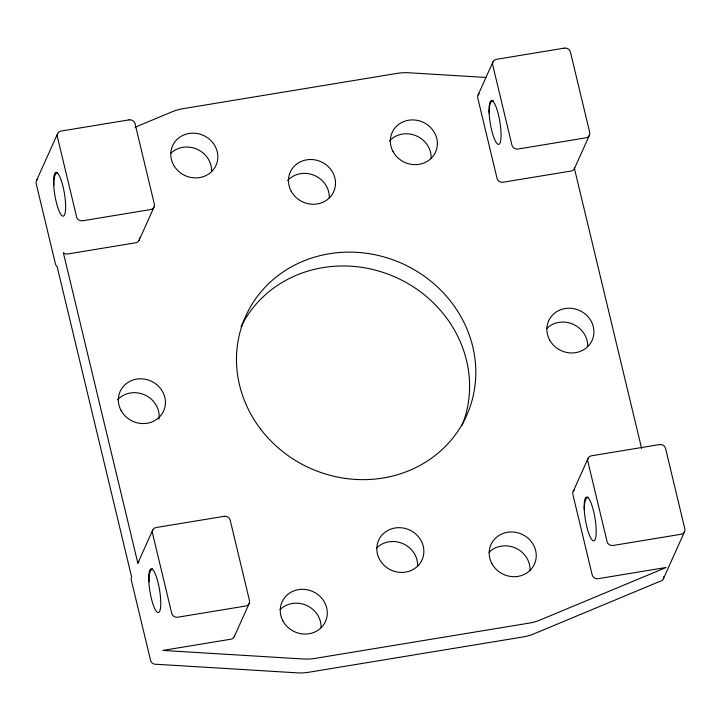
<?xml version="1.0" encoding="UTF-8"?>
<svg xmlns="http://www.w3.org/2000/svg" width="721" height="721" viewBox="0 0 721 721"><rect width="100%" height="100%" fill="white"/><g stroke="black" fill="none" stroke-linecap="round" stroke-linejoin="round"><path stroke-width="1.08" d="M574.682 168.011L574.448 168.57A5.047 4.677 24.2 0 1 571.032 171.039L503.015 182.242A5.047 4.677 24.2 0 1 497.039 178.375L477.753 98.011A5.047 4.677 24.2 0 1 479.213 93.568M36.501 180.601L57.644 133.538M139.099 240.318L154.024 207.107M139.532 237.921A5.047 4.677 24.2 0 1 135.683 242.779L67.666 253.99A5.047 4.677 24.2 0 1 63.367 252.792L137.846 563.191L152.771 529.98M234.226 636.76L249.151 603.549M478.077 95.001L493.002 61.79M589.372 135.368L574.448 168.57L641.591 448.372M573.204 491.452L588.129 458.241M663.356 578.873L684.499 531.81M134.971 127.266L172.157 111.773A50.47 46.757 24.2 0 1 183.062 108.664L397.316 73.353A50.47 46.757 24.2 0 1 408.825 72.767L485.864 77.453M170.598 153.483A23.82 22.072 24.2 0 1 196.905 149.157A23.82 22.072 24.2 0 1 211.604 171.445M287.607 180.529A23.82 22.072 24.2 0 1 314.104 175.293A23.82 22.072 24.2 0 1 329.281 197.788M389.466 140.937A23.82 22.072 24.2 0 1 415.963 135.701A23.82 22.072 24.2 0 1 431.149 158.196M489.009 552.286A23.82 22.072 24.2 0 1 515.317 547.951A23.82 22.072 24.2 0 1 530.016 570.239M376.623 547.996A23.82 22.072 24.2 0 1 402.931 543.661A23.82 22.072 24.2 0 1 417.63 565.949M280.054 609.642A23.82 22.072 24.2 0 1 306.362 605.307A23.82 22.072 24.2 0 1 321.061 627.594M117.514 399.849A23.82 22.072 24.2 0 1 144.957 395.018A23.82 22.072 24.2 0 1 159.026 419.027M546.68 328.533A23.82 22.072 24.2 0 1 572.988 324.198A23.82 22.072 24.2 0 1 587.687 346.486M37.636 179.159A5.047 4.677 24.2 0 0 36.176 183.612L55.454 263.967A5.047 4.677 24.2 0 0 57.148 266.653L131.628 577.043A5.047 4.677 24.2 0 0 131.303 580.054L150.581 660.418A5.047 4.677 24.2 0 0 156.565 664.284L297.241 672.846A50.47 46.757 24.2 0 0 308.75 672.26L522.995 636.958A50.47 46.757 24.2 0 0 533.9 633.849L659.94 581.342A5.047 4.677 24.2 0 0 663.78 576.485M241.066 326.649A121.119 112.224 24.2 0 1 395.703 277.279A121.119 112.224 24.2 0 1 462.062 425.471M137.846 563.191A5.047 4.677 24.2 0 1 138.991 561.758M234.613 635.598A5.047 4.677 24.2 0 1 230.81 639.221L162.793 650.432L303.46 658.994A50.47 46.757 24.2 0 0 314.978 658.408L529.223 623.106A50.47 46.757 24.2 0 0 540.128 619.997L666.159 567.481L598.142 578.693A5.047 4.677 24.2 0 1 592.166 574.817L572.88 494.462A5.047 4.677 24.2 0 1 574.34 490.01M584.407 509.999A21.954 7.462 76.8 0 1 588.039 497.166M149.058 581.739A21.954 7.462 76.8 0 1 152.681 568.905M53.931 185.288A21.954 7.462 76.8 0 1 57.112 172.634M489.28 113.548A21.954 7.462 76.8 0 1 493.362 100.634M129.086 119.866L61.06 131.069A5.047 4.677 24.2 0 0 57.329 136.548L76.606 216.904A5.047 4.677 24.2 0 0 82.591 220.779L150.608 209.568A5.047 4.677 24.2 0 0 154.348 204.097L135.061 123.733A5.047 4.677 24.2 0 0 129.086 119.866M564.435 48.118L496.418 59.329A5.047 4.677 24.2 0 0 492.677 64.8L511.955 145.164A5.047 4.677 24.2 0 0 517.939 149.04L585.957 137.828A5.047 4.677 24.2 0 0 589.697 132.358L570.419 51.993A5.047 4.677 24.2 0 0 564.435 48.118M224.213 516.308L156.196 527.52A5.047 4.677 24.2 0 0 152.455 532.99L171.733 613.355A5.047 4.677 24.2 0 0 177.717 617.221L245.735 606.019A5.047 4.677 24.2 0 0 249.475 600.539L230.188 520.183A5.047 4.677 24.2 0 0 224.213 516.308M659.562 444.569L591.544 455.78A5.047 4.677 24.2 0 0 587.804 461.251L607.091 541.615A5.047 4.677 24.2 0 0 613.066 545.482L681.084 534.27A5.047 4.677 24.2 0 0 684.824 528.799L665.546 448.444A5.047 4.677 24.2 0 0 659.562 444.569M173.527 164.893A23.82 22.072 24.2 0 0 214.272 168.453A23.82 22.072 24.2 0 0 195.139 133.25A23.82 22.072 24.2 0 0 173.527 164.893M291.212 191.236A23.82 22.072 24.2 0 0 331.948 194.796A23.82 22.072 24.2 0 0 312.815 159.593A23.82 22.072 24.2 0 0 291.212 191.236M393.071 151.635A23.82 22.072 24.2 0 0 433.808 155.204A23.82 22.072 24.2 0 0 414.674 120.001A23.82 22.072 24.2 0 0 393.071 151.635M491.938 563.687A23.82 22.072 24.2 0 0 532.684 567.247A23.82 22.072 24.2 0 0 513.55 532.053A23.82 22.072 24.2 0 0 491.938 563.687M379.552 559.397A23.82 22.072 24.2 0 0 420.289 562.966A23.82 22.072 24.2 0 0 401.155 527.763A23.82 22.072 24.2 0 0 379.552 559.397M282.983 621.042A23.82 22.072 24.2 0 0 323.72 624.611A23.82 22.072 24.2 0 0 304.586 589.408A23.82 22.072 24.2 0 0 282.983 621.042M121.11 410.546A23.82 22.072 24.2 0 0 161.855 414.106A23.82 22.072 24.2 0 0 142.722 378.904A23.82 22.072 24.2 0 0 121.11 410.546M549.609 339.933A23.82 22.072 24.2 0 0 590.355 343.502A23.82 22.072 24.2 0 0 571.221 308.3A23.82 22.072 24.2 0 0 549.609 339.933M260.56 429.04A121.119 112.224 24.2 0 0 466.298 416.242A121.119 112.224 24.2 0 0 341.574 252.359A121.119 112.224 24.2 0 0 260.56 429.04M148.751 579.323A22.207 4.867 80.6 0 0 158.07 612.625A22.207 4.867 80.6 0 0 157.412 580.162A22.207 4.867 80.6 0 0 148.751 579.323M53.624 182.882A22.207 4.867 80.6 0 0 62.943 216.174A22.207 4.867 80.6 0 0 62.285 183.72A22.207 4.867 80.6 0 0 53.624 182.882M489.063 111.124A22.207 4.867 80.6 0 0 498.382 144.416A22.207 4.867 80.6 0 0 497.724 111.962A22.207 4.867 80.6 0 0 489.063 111.124M584.19 507.575A22.207 4.867 80.6 0 0 593.509 540.867A22.207 4.867 80.6 0 0 592.851 508.404A22.207 4.867 80.6 0 0 584.19 507.575"/></g></svg>
